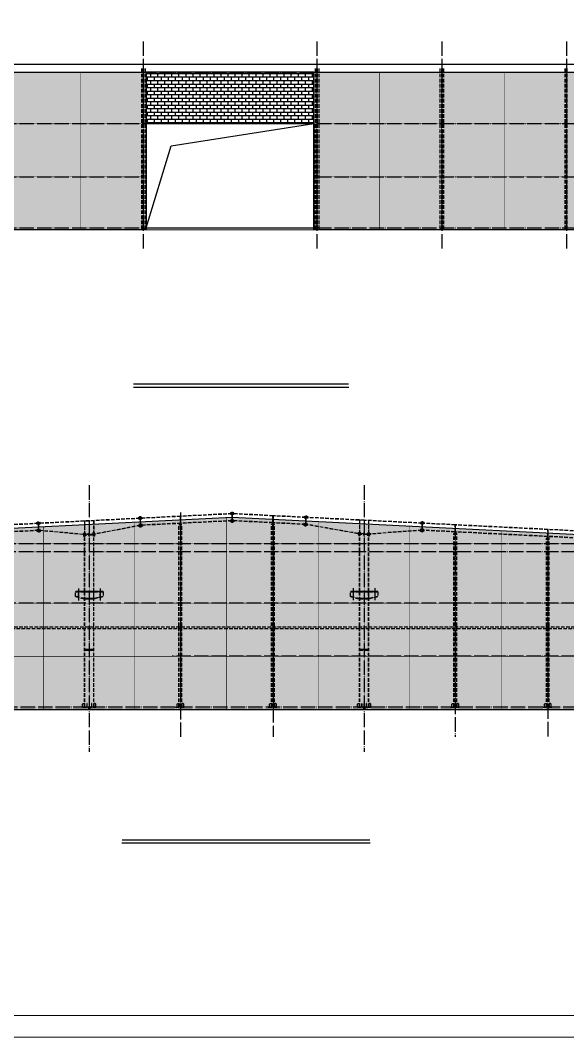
# Model space of a CAD drawing. Extents: x 447413 to 2975780, y -1432727 to 1301644.
# Drawn here: x 2681156 to 2718987, y -835904 to -765574 of the extents above; entities that cross this region are included whole.
import ezdxf

# ---------------------------------------------------------------- set-up
doc = ezdxf.new("R2010")
doc.units = 0
doc.header["$LTSCALE"] = 1000
doc.header["$MEASUREMENT"] = 0
doc.linetypes.add('DASH', pattern=[0.35, 0.25, -0.1])
doc.linetypes.add('DOTE', pattern=[2.42, 2, -0.2, 0.02, -0.2])
for name, color, linetype in [('114', 2, 'Continuous'), ('116', 1, 'Continuous'), ('DIM_SYMB', 3, 'Continuous'), ('DOTE', 1, 'Continuous'), ('图框', 253, 'Continuous'), ('墙梁', 2, 'Continuous'), ('柱子', 3, 'Continuous'), ('钢板标注', 253, 'Continuous')]:
    doc.layers.add(name, color=color, linetype=linetype)
pattern_1 = [(0, (1458880.66, -1290326.2), (0, 242.6208), []), (90, (1458880.66, -1290326.2), (-242.6208, 242.6208), [242.6208, -242.6208])]

# ---------------------------------------------------------------- blocks, each defined once
blk = doc.blocks.new('A$C6B0021A6')
at = {"layer": '图框', "color": 2, "const_width": 40, "elevation": -84000}
blk.add_lwpolyline([(20, 84120), (118920, 84120), (118920, 20), (20, 20)], close=True, dxfattribs=at)
at = {"layer": '图框', "color": 153, "const_width": 58, "elevation": -84000}
blk.add_lwpolyline([(111420, 1020), (2520, 1020), (2520, 83120), (111420, 83120)], close=True, dxfattribs=at)

msp = doc.modelspace()

# ---------------------------------------------------------------- hatches: boundary and pattern name
h = msp.add_hatch()
h.set_pattern_fill('AR-B816', color=8, scale=200)
h.set_pattern_definition(pattern_1)
h.paths.add_polyline_path([(2637752.7, -769160.9), (2689852.3, -769160.9), (2689852.3, -780060.9), (2637752.7, -780060.9)])
h = msp.add_hatch()
h.set_pattern_fill('AR-B816', color=8, scale=200)
h.set_pattern_definition([(0, (1458880.66, -1267590.2), (0, 242.6208), []), (90, (1458880.66, -1267590.2), (-242.6208, 242.6208), [242.6208, -242.6208])])
h.paths.add_polyline_path([(2689852.3, -772710.9), (2701452.3, -772710.9), (2701452.3, -769160.9), (2689852.3, -769160.9)])
h = msp.add_hatch()
h.set_pattern_fill('AR-B816', color=8, scale=200)
h.set_pattern_definition(pattern_1)
h.paths.add_polyline_path([(2701452.3, -769160.9), (2753551.9, -769160.9), (2753551.9, -780060.9), (2701452.3, -780060.9)])
h = msp.add_hatch()
h.set_pattern_fill('AR-B816', color=8, scale=200)
h.set_pattern_definition([(0, (1243010.5, -1182983.88), (0, 242.6208), []), (90, (1243010.5, -1182983.88), (-242.6208, 242.6208), [242.6208, -242.6208])])
h.paths.add_polyline_path([(2695800.4, -799926.6), (2743820.3, -802328.6), (2743820.3, -813242.8), (2647800.3, -813242.8), (2647800.3, -802327.6)])

# ---------------------------------------------------------------- linework, layer by layer
for p, q in [((2637752.7, -768610.9, 126000), (2689852.3, -768610.9, 126000)), ((2637752.7, -768610.9, 126000), (2753551.9, -768610.9, 126000)), ((2637752.7, -768610.9, 126000), (2689852.3, -768610.9, 126000)), ((2701452.3, -768610.9, 126000), (2753551.9, -768610.9, 126000)), ((2701452.3, -768610.9, 126000), (2753551.9, -768610.9, 126000)), ((2689852.3, -772710.9, 126000), (2689852.3, -780060.9, 126000)), ((2701452.3, -772710.9, 126000), (2689852.3, -772710.9, 126000)), ((2701452.3, -772710.9, 126000), (2701452.3, -780060.9, 126000)), ((2701452.3, -772710.9, 126000), (2701452.3, -780060.9, 126000)), ((2701452.3, -772710.9, 126000), (2701452.3, -780060.9, 126000)), ((2689852.3, -779910.9, 126000), (2701452.3, -779910.9, 126000)), ((2689852.3, -779910.9, 126000), (2701452.3, -779910.9, 126000))]:
    msp.add_line(p, q)
at = {"color": 8}
for p, q in [((2691571.3, -774241.9, 126000), (2701452.3, -772710.9, 126000)), ((2689852.3, -779910.9, 126000), (2691571.3, -774241.9, 126000))]:
    msp.add_line(p, q, dxfattribs=at)
at = {"elevation": 126000}
for points in [[(2637752.7, -769160.9), (2689852.3, -769160.9), (2689852.3, -780060.9), (2637752.7, -780060.9)], [(2689852.3, -772710.9), (2701452.3, -772710.9), (2701452.3, -769160.9), (2689852.3, -769160.9)], [(2701452.3, -769160.9), (2753551.9, -769160.9), (2753551.9, -780060.9), (2701452.3, -780060.9)], [(2695800.4, -799926.6), (2743820.3, -802328.6), (2743820.3, -813242.8), (2647800.3, -813242.8), (2647800.3, -802327.6)]]:
    msp.add_lwpolyline(points, close=True, dxfattribs=at)
at = {"const_width": 80, "elevation": 126000}
for points in [[(2634555.4, -780060.9), (2756534.4, -780060.9)], [(2745176.5, -813216.3), (2646891.6, -813216.3)]]:
    msp.add_lwpolyline(points, dxfattribs=at)
at = {"layer": '114', "ltscale": 0.1}
for p, q in [((2695920.4, -799632.3, 126000), (2695680.4, -799632.3, 126000)), ((2682517.9, -800296.6, 126000), (2682278.2, -800308.6, 126000)), ((2689557.8, -799944, 126000), (2689318.1, -799956, 126000)), ((2689563.2, -800049.9, 126000), (2689323.5, -800061.9, 126000)), ((2695920.4, -799738.4, 126000), (2695680.4, -799738.4, 126000)), ((2695920.4, -800116.9, 126000), (2695680.4, -800116.9, 126000)), ((2695920.4, -800223, 126000), (2695680.4, -800223, 126000)), ((2700998.2, -800375.7, 126000), (2700758.5, -800363.7, 126000)), ((2701017.1, -799998.2, 126000), (2700777.4, -799986.3, 126000)), ((2701022.4, -799892.4, 126000), (2700782.7, -799880.4, 126000)), ((2709062.4, -800294.4, 126000), (2708822.6, -800282.4, 126000)), ((2682523.2, -800402.4, 126000), (2682283.5, -800414.4, 126000)), ((2682542.1, -800779.8, 126000), (2682302.4, -800791.8, 126000)), ((2682547.4, -800885.8, 126000), (2682307.7, -800897.8, 126000)), ((2685553.7, -801249.6, 126000), (2685545.6, -801009.7, 126000)), ((2685659.6, -801246, 126000), (2685651.5, -801006.1, 126000)), ((2685923.8, -801237.1, 126000), (2685915.7, -800997.2, 126000)), ((2686187.7, -801228.2, 126000), (2686179.6, -800988.3, 126000)), ((2686293.6, -801224.6, 126000), (2686285.5, -800984.7, 126000)), ((2689582.1, -800427.4, 126000), (2689342.4, -800439.4, 126000)), ((2689587.4, -800533.3, 126000), (2689347.7, -800545.3, 126000)), ((2700992.9, -800481.6, 126000), (2700753.2, -800469.7, 126000)), ((2704546.7, -801192.4, 126000), (2704555.3, -800952.5, 126000)), ((2704652.7, -801196.1, 126000), (2704661.2, -800956.3, 126000)), ((2704916.9, -801205.5, 126000), (2704925.5, -800965.7, 126000)), ((2705180.8, -801214.9, 126000), (2705189.3, -800975.1, 126000)), ((2705286.7, -801218.7, 126000), (2705295.2, -800978.8, 126000)), ((2709032.9, -800883.6, 126000), (2708793.2, -800871.7, 126000)), ((2709038.2, -800777.8, 126000), (2708798.5, -800765.8, 126000)), ((2709057.1, -800400.2, 126000), (2708817.4, -800388.3, 126000))]:
    msp.add_line(p, q, dxfattribs=at)
at = {"layer": '114', "color": 1, "lineweight": 18, "ltscale": 0.1}
for p, q in [((2695820.4, -799632.3, 126000), (2695780.4, -799632.3, 126000)), ((2682418, -800301.6, 126000), (2682378.1, -800303.6, 126000)), ((2689458, -799949, 126000), (2689418, -799951, 126000)), ((2689463.3, -800054.9, 126000), (2689423.3, -800056.9, 126000)), ((2695820.4, -799738.4, 126000), (2695780.4, -799738.4, 126000)), ((2695820.4, -800116.9, 126000), (2695780.4, -800116.9, 126000)), ((2695820.4, -800223, 126000), (2695780.4, -800223, 126000)), ((2700917.2, -799993.3, 126000), (2700877.3, -799991.3, 126000)), ((2700922.5, -799887.4, 126000), (2700882.6, -799885.4, 126000)), ((2708962.5, -800289.4, 126000), (2708922.5, -800287.4, 126000)), ((2682423.3, -800407.4, 126000), (2682383.4, -800409.4, 126000)), ((2682442.2, -800784.8, 126000), (2682402.3, -800786.8, 126000)), ((2682447.5, -800890.8, 126000), (2682407.6, -800892.8, 126000)), ((2689482.2, -800432.4, 126000), (2689442.2, -800434.4, 126000)), ((2689487.5, -800538.3, 126000), (2689447.5, -800540.3, 126000)), ((2700893.1, -800476.6, 126000), (2700853.1, -800474.6, 126000)), ((2700898.4, -800370.7, 126000), (2700858.4, -800368.7, 126000)), ((2704550.3, -801092.4, 126000), (2704551.7, -801052.4, 126000)), ((2704656.2, -801096.2, 126000), (2704657.7, -801056.2, 126000)), ((2704920.5, -801105.6, 126000), (2704921.9, -801065.6, 126000)), ((2708933, -800878.7, 126000), (2708893.1, -800876.7, 126000)), ((2708938.3, -800772.8, 126000), (2708898.4, -800770.8, 126000)), ((2708957.2, -800395.2, 126000), (2708917.2, -800393.2, 126000)), ((2685550.3, -801149.6, 126000), (2685549, -801109.6, 126000)), ((2685656.3, -801146, 126000), (2685654.9, -801106.1, 126000)), ((2685920.5, -801137.1, 126000), (2685919.1, -801097.1, 126000)), ((2686184.3, -801128.2, 126000), (2686183, -801088.2, 126000)), ((2686290.3, -801124.6, 126000), (2686288.9, -801084.7, 126000)), ((2705184.3, -801115, 126000), (2705185.7, -801075, 126000)), ((2705290.3, -801118.7, 126000), (2705291.7, -801078.8, 126000))]:
    msp.add_line(p, q, dxfattribs=at)
at = {"layer": '116', "ltscale": 0.1}
for p, q in [((2685870.3, -813066.3, 126000), (2685870.3, -813216.3, 126000)), ((2685970.3, -813216.3, 126000), (2685870.3, -813216.3, 126000)), ((2685878.8, -813066.3, 126000), (2685878.8, -813216.3, 126000)), ((2685961.8, -813066.3, 126000), (2685961.8, -813216.3, 126000)), ((2685970.3, -813066.3, 126000), (2685970.3, -813216.3, 126000)), ((2704870.3, -813066.3, 126000), (2704870.3, -813216.3, 126000)), ((2704970.3, -813216.3, 126000), (2704870.3, -813216.3, 126000)), ((2704878.8, -813066.3, 126000), (2704878.8, -813216.3, 126000)), ((2704961.8, -813066.3, 126000), (2704961.8, -813216.3, 126000)), ((2704970.3, -813066.3, 126000), (2704970.3, -813216.3, 126000))]:
    msp.add_line(p, q, dxfattribs=at)
at = {"layer": 'DIM_SYMB', "const_width": 105}
for points in [[(2688967.4, -790714.3), (2703850.7, -790714.3)], [(2688173.5, -822235.7), (2705325.1, -822235.7)]]:
    msp.add_lwpolyline(points, dxfattribs=at)
at = {"layer": 'DIM_SYMB'}
for points in [[(2688967.4, -790924.3), (2703850.7, -790924.3)], [(2688173.5, -822445.7), (2705325.1, -822445.7)]]:
    msp.add_lwpolyline(points, dxfattribs=at)
at = {"layer": 'DOTE', "color": 8, "linetype": 'DOTE', "ltscale": 0.5}
for p, q in [((2689652.3, -767035.7, 126000), (2689652.3, -781340.6, 126000)), ((2701652.3, -767035.7, 126000), (2701652.3, -781340.6, 126000)), ((2710281.9, -767035.7, 126000), (2710281.9, -781340.6, 126000)), ((2718911.9, -767035.7, 126000), (2718911.9, -781340.6, 126000)), ((2685920.3, -797720.1, 126000), (2685920.3, -816144.2, 126000)), ((2704920.3, -797720.1, 126000), (2704920.3, -816144.2, 126000)), ((2692220.3, -799605.4, 126000), (2692220.3, -815102.4, 126000)), ((2698620.3, -799817.3, 126000), (2698620.3, -815102.4, 126000)), ((2711220.3, -800447.3, 126000), (2711220.3, -815102.4, 126000)), ((2717620.3, -800767.3, 126000), (2717620.3, -815102.4, 126000)), ((2745094.1, -813066.3, 126000), (2643926.1, -813066.3, 126000)), ((2745094.1, -813216.3, 126000), (2643926.1, -813216.3, 126000))]:
    msp.add_line(p, q, dxfattribs=at)
at = {"layer": 'DOTE'}
for p, q in [((2685170.3, -804861.7, 126000), (2685170.3, -805673.1, 126000)), ((2686670.3, -804861.7, 126000), (2686670.3, -805673.1, 126000)), ((2704170.3, -804840.2, 126000), (2704170.3, -805651.6, 126000)), ((2705670.3, -804840.2, 126000), (2705670.3, -805651.6, 126000))]:
    msp.add_line(p, q, dxfattribs=at)
at = {"layer": 'DOTE', "color": 8, "linetype": 'DOTE', "ltscale": 0.5, "elevation": 126000}
for points in [[(2635118.6, -768610.9), (2756104.5, -768610.9)], [(2635118.6, -769160.9), (2756104.5, -769160.9)], [(2635118.6, -772710.9), (2756104.5, -772710.9)], [(2635118.6, -776385.9), (2689652.3, -776385.9)], [(2701652.3, -776385.9), (2756104.5, -776385.9)], [(2635118.6, -779910.9), (2756104.5, -779910.9)], [(2746191.4, -801766.3), (2643970, -801766.3)], [(2746191.4, -802316.3), (2643970, -802316.3)], [(2746191.4, -805866.3), (2643970, -805866.3)], [(2746191.4, -809541.3), (2691657.8, -809541.3)]]:
    msp.add_lwpolyline(points, dxfattribs=at)
at = {"layer": '墙梁', "color": 2, "const_width": 30, "elevation": 126000}
for points in [[(2753551.9, -769160.9), (2637752.7, -769160.9)], [(2753551.9, -772710.9), (2637752.7, -772710.9)], [(2689652.3, -776385.9), (2637752.7, -776385.9)], [(2753551.9, -776385.9), (2701652.3, -776385.9)], [(2647780.5, -802328.6), (2695800.4, -799926.6)], [(2743820.3, -802328.6), (2695800.4, -799926.6)], [(2659021.2, -801766.3), (2732579.6, -801766.3)], [(2647800.3, -805866.3), (2743820.3, -805866.3)], [(2647800.3, -809541.3), (2743820.3, -809541.3)]]:
    msp.add_lwpolyline(points, dxfattribs=at)
at = {"layer": '墙梁', "color": 3, "const_width": 30, "elevation": 126000}
for points in [[(2685337.5, -780060.9), (2685337.5, -769160.9)], [(2689652.3, -780103.2), (2689652.3, -769203.2)], [(2701652.3, -780103.2), (2701652.3, -769203.2)], [(2705967.1, -780060.9), (2705967.1, -769160.9)], [(2710281.9, -780103.2), (2710281.9, -769203.2)], [(2714596.9, -780060.9), (2714596.9, -769160.9)], [(2718911.9, -780103.2), (2718911.9, -769203.2)], [(2689070.3, -813216.3), (2689070.3, -800263.2)], [(2692220.3, -813216.3), (2692220.3, -800105.7)], [(2695420.3, -813216.3), (2695420.3, -799945.6)], [(2698620.3, -813216.3), (2698620.3, -800067.7)], [(2701770.3, -813216.3), (2701770.3, -800225.2)], [(2682770.3, -813216.3), (2682770.3, -800578.4)], [(2685920.3, -813216.3), (2685920.3, -800420.8)], [(2704920.3, -813216.3), (2704920.3, -800382.8)], [(2708070.3, -813216.3), (2708070.3, -800540.4)], [(2711220.3, -813216.3), (2711220.3, -800697.9)], [(2714420.3, -813216.3), (2714420.3, -800858)], [(2717620.3, -813266.6), (2717620.3, -801018.1)]]:
    msp.add_lwpolyline(points, dxfattribs=at)
at = {"layer": '柱子', "color": 254, "linetype": 'DASH'}
for p, q in [((2689527.3, -768910.9, 126000), (2689527.3, -780060.9, 126000)), ((2689627.3, -768910.9, 126000), (2689627.3, -780060.9, 126000)), ((2689677.3, -768910.9, 126000), (2689677.3, -780060.9, 126000)), ((2689777.3, -768910.9, 126000), (2689777.3, -780060.9, 126000)), ((2701527.3, -768910.9, 126000), (2701527.3, -780060.9, 126000)), ((2701627.3, -768910.9, 126000), (2701627.3, -780060.9, 126000)), ((2701677.3, -768910.9, 126000), (2701677.3, -780060.9, 126000)), ((2701777.3, -768910.9, 126000), (2701777.3, -780060.9, 126000)), ((2710156.9, -768910.9, 126000), (2710156.9, -780060.9, 126000)), ((2710256.9, -768910.9, 126000), (2710256.9, -780060.9, 126000)), ((2710306.9, -768910.9, 126000), (2710306.9, -780060.9, 126000)), ((2710406.9, -768910.9, 126000), (2710406.9, -780060.9, 126000)), ((2718786.9, -768910.9, 126000), (2718786.9, -780060.9, 126000)), ((2718886.9, -768910.9, 126000), (2718886.9, -780060.9, 126000)), ((2718936.9, -768910.9, 126000), (2718936.9, -780060.9, 126000)), ((2695780.4, -799587.3, 126000), (2695645.6, -799684.1, 126000)), ((2695760.4, -799678.3, 126000), (2695780.4, -799657.3, 126000)), ((2695800.4, -799587.3, 126000), (2695780.4, -799587.3, 126000)), ((2695780.4, -799587.3, 126000), (2695780.4, -800272.3, 126000)), ((2695780.4, -799657.3, 126000), (2695780.4, -799587.3, 126000)), ((2695800.4, -800272.3, 126000), (2695800.4, -799587.3, 126000)), ((2695820.4, -799587.3, 126000), (2695800.4, -799587.3, 126000)), ((2695800.4, -799587.3, 126000), (2695800.4, -800272.3, 126000)), ((2695820.4, -800272.3, 126000), (2695820.4, -799587.3, 126000)), ((2695955.2, -799684.1, 126000), (2695820.4, -799587.3, 126000)), ((2695820.4, -799587.3, 126000), (2695820.4, -799657.3, 126000)), ((2695820.4, -799657.3, 126000), (2695840.4, -799678.3, 126000)), ((2682380.3, -800348.5, 126000), (2679620.3, -800486.7, 126000)), ((2682381.1, -800364.5, 126000), (2679621.1, -800502.6, 126000)), ((2682375.8, -800258.6, 126000), (2682245.5, -800355.3, 126000)), ((2682245.5, -800355.3, 126000), (2682360.4, -800349.5, 126000)), ((2682360.4, -800349.5, 126000), (2682379.3, -800328.6, 126000)), ((2682395.8, -800257.6, 126000), (2682375.8, -800258.6, 126000)), ((2682375.8, -800258.6, 126000), (2682409.9, -800938.8, 126000)), ((2682379.3, -800328.6, 126000), (2682375.8, -800258.6, 126000)), ((2682415.8, -800256.6, 126000), (2682395.8, -800257.6, 126000)), ((2682395.8, -800257.6, 126000), (2682429.8, -800937.8, 126000)), ((2682429.8, -800937.8, 126000), (2682395.8, -800257.6, 126000)), ((2682449.8, -800936.8, 126000), (2682415.8, -800256.6, 126000)), ((2682555.1, -800339.8, 126000), (2682415.8, -800256.6, 126000)), ((2682415.8, -800256.6, 126000), (2682419.3, -800326.5, 126000)), ((2682419.3, -800326.5, 126000), (2682440.3, -800345.5, 126000)), ((2685920.3, -800171.3, 126000), (2682420.3, -800346.5, 126000)), ((2685921.1, -800187.3, 126000), (2682421.1, -800362.5, 126000)), ((2682440.3, -800345.5, 126000), (2682555.1, -800339.8, 126000)), ((2685611.3, -800202.8, 126000), (2685595.3, -800203.6, 126000)), ((2685595.3, -800203.6, 126000), (2685595.3, -801108.1, 126000)), ((2685611.3, -801107.5, 126000), (2685611.3, -800202.8, 126000)), ((2689420.3, -799996, 126000), (2685920.3, -800171.3, 126000)), ((2689421.1, -800012, 126000), (2685921.1, -800187.3, 126000)), ((2686245.3, -800171.1, 126000), (2686229.3, -800171.9, 126000)), ((2686229.3, -800171.9, 126000), (2686229.3, -801086.7, 126000)), ((2686245.3, -801086.1, 126000), (2686245.3, -800171.1, 126000)), ((2689415.8, -799906.1, 126000), (2689285.4, -800002.7, 126000)), ((2689285.4, -800002.7, 126000), (2689400.3, -799997, 126000)), ((2689400.3, -799997, 126000), (2689419.3, -799976, 126000)), ((2689435.7, -799905.1, 126000), (2689415.8, -799906.1, 126000)), ((2689415.8, -799906.1, 126000), (2689449.8, -800585.2, 126000)), ((2689419.3, -799976, 126000), (2689415.8, -799906.1, 126000)), ((2689455.7, -799904.1, 126000), (2689435.7, -799905.1, 126000)), ((2689435.7, -799905.1, 126000), (2689469.8, -800584.2, 126000)), ((2689469.8, -800584.2, 126000), (2689435.7, -799905.1, 126000)), ((2689489.8, -800583.2, 126000), (2689455.7, -799904.1, 126000)), ((2689595.1, -799987.2, 126000), (2689455.7, -799904.1, 126000)), ((2689455.7, -799904.1, 126000), (2689459.2, -799974, 126000)), ((2689459.2, -799974, 126000), (2689480.2, -799993, 126000)), ((2692220.3, -799855.7, 126000), (2689460.2, -799994, 126000)), ((2692221.1, -799871.7, 126000), (2689461, -800010, 126000)), ((2689480.2, -799993, 126000), (2689595.1, -799987.2, 126000)), ((2692244.5, -800339.1, 126000), (2689484.4, -800477.4, 126000)), ((2692245.3, -800355.1, 126000), (2689485.2, -800493.3, 126000)), ((2692216.3, -799871.9, 126000), (2692206.3, -799872.4, 126000)), ((2692206.3, -799872.4, 126000), (2692206.3, -800341, 126000)), ((2692206.3, -800341, 126000), (2692216.3, -800340.5, 126000)), ((2692216.3, -800356.5, 126000), (2692206.3, -800357, 126000)), ((2692206.3, -800357, 126000), (2692206.3, -800566.3, 126000)), ((2692216.3, -800340.5, 126000), (2692216.3, -799871.9, 126000)), ((2692216.3, -800566.3, 126000), (2692216.3, -800356.5, 126000)), ((2695780.4, -799677.3, 126000), (2692220.3, -799855.7, 126000)), ((2695780.4, -799693.3, 126000), (2692221.1, -799871.7, 126000)), ((2695780.4, -800161.9, 126000), (2692244.5, -800339.1, 126000)), ((2695780.4, -800178, 126000), (2692245.3, -800355.1, 126000)), ((2695645.6, -799684.1, 126000), (2695760.4, -799678.3, 126000)), ((2695760.4, -800179, 126000), (2695645.6, -800184.7, 126000)), ((2695645.6, -800184.7, 126000), (2695780.4, -800268, 126000)), ((2695780.4, -800198, 126000), (2695760.4, -800179, 126000)), ((2695780.4, -800268, 126000), (2695780.4, -800198, 126000)), ((2695780.4, -800272.3, 126000), (2695800.4, -800272.3, 126000)), ((2695800.4, -800272.3, 126000), (2695820.4, -800272.3, 126000)), ((2698620.3, -799817.3, 126000), (2695820.4, -799677.3, 126000)), ((2698619.5, -799833.3, 126000), (2695820.4, -799693.4, 126000)), ((2698596.1, -800300.7, 126000), (2695820.4, -800161.9, 126000)), ((2698595.3, -800316.7, 126000), (2695820.4, -800178, 126000)), ((2695840.4, -800179, 126000), (2695820.4, -800198, 126000)), ((2695820.4, -800268, 126000), (2695955.2, -800184.7, 126000)), ((2695820.4, -800198, 126000), (2695820.4, -800268, 126000)), ((2695840.4, -799678.3, 126000), (2695955.2, -799684.1, 126000)), ((2695955.2, -800184.7, 126000), (2695840.4, -800179, 126000)), ((2700855.4, -800429.7, 126000), (2698595.3, -800316.7, 126000)), ((2700856.2, -800413.7, 126000), (2698596.1, -800300.7, 126000)), ((2698616.3, -799833.2, 126000), (2698606.3, -799832.7, 126000)), ((2698606.3, -799832.7, 126000), (2698606.3, -800301.2, 126000)), ((2698606.3, -800301.2, 126000), (2698616.3, -800301.7, 126000)), ((2698616.3, -800317.7, 126000), (2698606.3, -800317.2, 126000)), ((2698606.3, -800317.2, 126000), (2698606.3, -800528, 126000)), ((2698616.3, -800301.7, 126000), (2698616.3, -799833.2, 126000)), ((2698616.3, -800528, 126000), (2698616.3, -800317.7, 126000)), ((2700879.5, -799946.3, 126000), (2698619.5, -799833.3, 126000)), ((2700880.3, -799930.3, 126000), (2698620.3, -799817.3, 126000)), ((2700884.8, -799840.4, 126000), (2700745.5, -799923.6, 126000)), ((2700745.5, -799923.6, 126000), (2700860.3, -799929.3, 126000)), ((2700884.8, -799840.4, 126000), (2700850.8, -800520.6, 126000)), ((2700860.3, -799929.3, 126000), (2700881.3, -799910.4, 126000)), ((2700904.8, -799841.4, 126000), (2700870.8, -800521.6, 126000)), ((2700870.8, -800521.6, 126000), (2700904.8, -799841.4, 126000)), ((2700881.3, -799910.4, 126000), (2700884.8, -799840.4, 126000)), ((2700904.8, -799841.4, 126000), (2700884.8, -799840.4, 126000)), ((2700890.8, -800522.6, 126000), (2700924.8, -799842.4, 126000)), ((2700924.8, -799842.4, 126000), (2700904.8, -799841.4, 126000)), ((2704919.5, -800148.3, 126000), (2700919.5, -799948.3, 126000)), ((2704920.3, -800132.3, 126000), (2700920.3, -799932.3, 126000)), ((2700924.8, -799842.4, 126000), (2700921.3, -799912.4, 126000)), ((2700921.3, -799912.4, 126000), (2700940.3, -799933.3, 126000)), ((2701055.1, -799939.1, 126000), (2700924.8, -799842.4, 126000)), ((2700940.3, -799933.3, 126000), (2701055.1, -799939.1, 126000)), ((2704611.3, -800132.9, 126000), (2704595.3, -800132.1, 126000)), ((2704595.3, -800132.1, 126000), (2704595.3, -801054, 126000)), ((2704611.3, -801054.6, 126000), (2704611.3, -800132.9, 126000)), ((2708919.5, -800348.3, 126000), (2704919.5, -800148.3, 126000)), ((2708920.3, -800332.3, 126000), (2704920.3, -800132.3, 126000)), ((2705245.3, -800164.6, 126000), (2705229.3, -800163.8, 126000)), ((2705229.3, -800163.8, 126000), (2705229.3, -801076.5, 126000)), ((2705245.3, -801077.1, 126000), (2705245.3, -800164.6, 126000)), ((2708924.8, -800242.5, 126000), (2708785.4, -800325.6, 126000)), ((2708785.4, -800325.6, 126000), (2708900.3, -800331.3, 126000)), ((2708924.8, -800242.4, 126000), (2708890.8, -800921.6, 126000)), ((2708900.3, -800331.3, 126000), (2708921.3, -800312.4, 126000)), ((2708944.8, -800243.4, 126000), (2708910.8, -800922.6, 126000)), ((2708910.8, -800922.6, 126000), (2708944.8, -800243.4, 126000)), ((2708921.3, -800312.4, 126000), (2708924.8, -800242.5, 126000)), ((2708944.8, -800243.4, 126000), (2708924.8, -800242.4, 126000)), ((2708930.8, -800923.6, 126000), (2708964.7, -800244.4, 126000)), ((2708964.7, -800244.4, 126000), (2708944.8, -800243.4, 126000)), ((2711219.5, -800463.3, 126000), (2708959.4, -800350.3, 126000)), ((2711220.3, -800447.3, 126000), (2708960.2, -800334.3, 126000)), ((2708964.7, -800244.4, 126000), (2708961.2, -800314.3, 126000)), ((2708961.2, -800314.3, 126000), (2708980.2, -800335.3, 126000)), ((2709095.1, -800341.1, 126000), (2708964.7, -800244.4, 126000)), ((2708980.2, -800335.3, 126000), (2709095.1, -800341.1, 126000)), ((2682404.5, -800831.9, 126000), (2679644.5, -800970, 126000)), ((2682405.3, -800847.9, 126000), (2679645.3, -800986.1, 126000)), ((2682385.3, -800848.9, 126000), (2682270.5, -800854.7, 126000)), ((2682270.5, -800854.7, 126000), (2682409.8, -800937.8, 126000)), ((2682406.3, -800867.9, 126000), (2682385.3, -800848.9, 126000)), ((2682409.8, -800937.8, 126000), (2682406.3, -800867.9, 126000)), ((2682409.9, -800938.8, 126000), (2682429.8, -800937.8, 126000)), ((2682429.8, -800937.8, 126000), (2682449.8, -800936.8, 126000)), ((2685504.1, -801111.1, 126000), (2682444.5, -800829.8, 126000)), ((2685504.7, -801127.3, 126000), (2682445.3, -800845.9, 126000)), ((2682465.2, -800847.7, 126000), (2682446.3, -800865.9, 126000)), ((2682446.3, -800865.9, 126000), (2682449.8, -800935.8, 126000)), ((2682449.8, -800935.8, 126000), (2682579.7, -800858.2, 126000)), ((2682579.7, -800858.2, 126000), (2682465.2, -800847.7, 126000)), ((2689444.5, -800479.2, 126000), (2686334.1, -801083.1, 126000)), ((2689445.3, -800495.4, 126000), (2686334.6, -801099.3, 126000)), ((2689425.7, -800499.2, 126000), (2689312.8, -800521.1, 126000)), ((2689312.8, -800521.1, 126000), (2689449.8, -800585.2, 126000)), ((2689446.3, -800515.3, 126000), (2689425.7, -800499.2, 126000)), ((2689449.8, -800585.2, 126000), (2689446.3, -800515.3, 126000)), ((2689449.8, -800585.2, 126000), (2689469.8, -800584.2, 126000)), ((2689469.8, -800584.2, 126000), (2689489.8, -800583.2, 126000)), ((2689505.2, -800492.3, 126000), (2689486.2, -800513.3, 126000)), ((2689486.2, -800513.3, 126000), (2689489.8, -800583.2, 126000)), ((2689489.8, -800583.2, 126000), (2689620.1, -800486.6, 126000)), ((2689620.1, -800486.6, 126000), (2689505.2, -800492.3, 126000)), ((2692120.3, -813046.3, 126000), (2692120.3, -800456.3, 126000)), ((2692219.8, -800456.3, 126000), (2692120.3, -800456.3, 126000)), ((2692320.3, -800456.3, 126000), (2692120.3, -800456.3, 126000)), ((2692206.3, -800566.3, 126000), (2692216.3, -800566.3, 126000)), ((2692219.8, -813046.3, 126000), (2692219.8, -800456.3, 126000)), ((2692220.8, -813046.3, 126000), (2692220.8, -800456.3, 126000)), ((2692320.3, -800456.3, 126000), (2692220.8, -800456.3, 126000)), ((2692320.3, -813046.3, 126000), (2692320.3, -800456.3, 126000)), ((2698520.3, -813046.3, 126000), (2698520.3, -800418, 126000)), ((2698619.8, -800418, 126000), (2698520.3, -800418, 126000)), ((2698720.3, -800418, 126000), (2698520.3, -800418, 126000)), ((2698606.3, -800528, 126000), (2698616.3, -800528, 126000)), ((2698619.8, -813046.3, 126000), (2698619.8, -800418, 126000)), ((2698620.8, -813046.3, 126000), (2698620.8, -800418, 126000)), ((2698720.3, -800418, 126000), (2698620.8, -800418, 126000)), ((2698720.3, -813046.3, 126000), (2698720.3, -800418, 126000)), ((2700720.5, -800423, 126000), (2700850.9, -800519.6, 126000)), ((2700835.4, -800428.7, 126000), (2700720.5, -800423, 126000)), ((2700854.4, -800449.7, 126000), (2700835.4, -800428.7, 126000)), ((2700850.8, -800520.6, 126000), (2700870.8, -800521.6, 126000)), ((2700850.9, -800519.6, 126000), (2700854.4, -800449.7, 126000)), ((2700870.8, -800521.6, 126000), (2700890.8, -800522.6, 126000)), ((2700894.3, -800451.7, 126000), (2700890.8, -800521.6, 126000)), ((2700890.8, -800521.6, 126000), (2701028.3, -800455.1, 126000)), ((2700915, -800435.2, 126000), (2700894.3, -800451.7, 126000)), ((2704506, -801067, 126000), (2700895.3, -800431.7, 126000)), ((2704506.6, -801050.8, 126000), (2700896.1, -800415.6, 126000)), ((2701028.3, -800455.1, 126000), (2700915, -800435.2, 126000)), ((2704506.6, -801050.8, 126000), (2704505.9, -801070.8, 126000)), ((2705336.5, -801080.4, 126000), (2704506.6, -801050.8, 126000)), ((2704595.3, -801054, 126000), (2704611.3, -801054.6, 126000)), ((2708895.3, -800831.7, 126000), (2705335.9, -801096.5, 126000)), ((2708896.1, -800815.6, 126000), (2705336.5, -801080.4, 126000)), ((2708875.4, -800833.2, 126000), (2708760.7, -800841.7, 126000)), ((2708760.7, -800841.7, 126000), (2708890.8, -800921.6, 126000)), ((2708894.3, -800851.7, 126000), (2708875.4, -800833.2, 126000)), ((2708890.8, -800921.6, 126000), (2708894.3, -800851.7, 126000)), ((2708890.8, -800921.6, 126000), (2708910.8, -800922.6, 126000)), ((2708910.8, -800922.6, 126000), (2708930.8, -800923.6, 126000)), ((2708930.8, -800923.6, 126000), (2709070.1, -800840.4, 126000)), ((2708934.3, -800853.7, 126000), (2708930.8, -800923.6, 126000)), ((2708955.2, -800834.7, 126000), (2708934.3, -800853.7, 126000)), ((2711195.3, -800946.7, 126000), (2708935.3, -800833.7, 126000)), ((2711196.1, -800930.7, 126000), (2708936.1, -800817.7, 126000)), ((2709070.1, -800840.4, 126000), (2708955.2, -800834.7, 126000)), ((2711120.3, -813046.3, 126000), (2711120.3, -801048, 126000)), ((2711219.8, -801048, 126000), (2711120.3, -801048, 126000)), ((2711320.3, -801048, 126000), (2711120.3, -801048, 126000)), ((2717595.3, -801266.7, 126000), (2711195.3, -800946.7, 126000)), ((2717596.1, -801250.7, 126000), (2711196.1, -800930.7, 126000)), ((2711216.3, -800463.1, 126000), (2711206.3, -800462.6, 126000)), ((2711206.3, -800462.6, 126000), (2711206.3, -800931.2, 126000)), ((2711206.3, -800931.2, 126000), (2711216.3, -800931.7, 126000)), ((2711216.3, -800947.8, 126000), (2711206.3, -800947.3, 126000)), ((2711206.3, -800947.3, 126000), (2711206.3, -801158, 126000)), ((2711216.3, -800931.7, 126000), (2711216.3, -800463.1, 126000)), ((2711216.3, -801158, 126000), (2711216.3, -800947.8, 126000)), ((2717619.5, -800783.3, 126000), (2711219.5, -800463.3, 126000)), ((2711219.8, -813046.3, 126000), (2711219.8, -801048, 126000)), ((2717620.3, -800767.3, 126000), (2711220.3, -800447.3, 126000)), ((2711220.8, -813046.3, 126000), (2711220.8, -801048, 126000)), ((2711320.3, -801048, 126000), (2711220.8, -801048, 126000)), ((2711320.3, -813046.3, 126000), (2711320.3, -801048, 126000)), ((2717616.3, -800783.2, 126000), (2717606.3, -800782.7, 126000)), ((2717606.3, -800782.7, 126000), (2717606.3, -801251.2, 126000)), ((2717616.3, -801251.7, 126000), (2717616.3, -800783.2, 126000)), ((2719379.5, -800871.3, 126000), (2717619.5, -800783.3, 126000)), ((2719380.3, -800855.3, 126000), (2717620.3, -800767.3, 126000)), ((2686334.1, -801083.1, 126000), (2685504.1, -801111.1, 126000)), ((2685504.1, -801111.1, 126000), (2685504.8, -801131.1, 126000)), ((2685504.8, -801131.1, 126000), (2686334.7, -801103.1, 126000)), ((2686334.7, -801103.1, 126000), (2685504.8, -801131.1, 126000)), ((2685504.8, -801131.1, 126000), (2685505.5, -801151.1, 126000)), ((2685505.5, -801151.1, 126000), (2686335.4, -801123.1, 126000)), ((2685575.3, -801148.8, 126000), (2685510.3, -801151, 126000)), ((2685510.3, -801151, 126000), (2685595.3, -801278.1, 126000)), ((2685595.3, -801168.1, 126000), (2685575.3, -801148.8, 126000)), ((2685595.3, -801108.1, 126000), (2685611.3, -801107.5, 126000)), ((2685611.3, -801147.6, 126000), (2685595.3, -801148.1, 126000)), ((2685595.3, -805066.3, 126000), (2685595.3, -801148.1, 126000)), ((2685595.3, -801278.1, 126000), (2685595.3, -801168.1, 126000)), ((2685611.3, -805066.3, 126000), (2685611.3, -801147.6, 126000)), ((2686229.3, -801086.7, 126000), (2686245.3, -801086.1, 126000)), ((2686245.3, -801126.2, 126000), (2686229.3, -801126.7, 126000)), ((2686229.3, -805066.3, 126000), (2686229.3, -801126.7, 126000)), ((2686245.3, -801256.2, 126000), (2686330.2, -801123.3, 126000)), ((2686265.3, -801125.5, 126000), (2686245.3, -801146.2, 126000)), ((2686245.3, -805066.3, 126000), (2686245.3, -801126.2, 126000)), ((2686245.3, -801146.2, 126000), (2686245.3, -801256.2, 126000)), ((2686330.2, -801123.3, 126000), (2686265.3, -801125.5, 126000)), ((2686334.7, -801103.1, 126000), (2686334.1, -801083.1, 126000)), ((2686335.4, -801123.1, 126000), (2686334.7, -801103.1, 126000)), ((2704505.9, -801070.8, 126000), (2704505.2, -801090.8, 126000)), ((2704505.2, -801090.8, 126000), (2705335.1, -801120.3, 126000)), ((2704505.9, -801070.8, 126000), (2705335.8, -801100.3, 126000)), ((2705335.8, -801100.3, 126000), (2704505.9, -801070.8, 126000)), ((2704510.3, -801091, 126000), (2704595.3, -801224, 126000)), ((2704575.3, -801093.3, 126000), (2704510.3, -801091, 126000)), ((2704595.3, -801114, 126000), (2704575.3, -801093.3, 126000)), ((2704595.3, -805066.3, 126000), (2704595.3, -801094, 126000)), ((2704611.3, -801094.6, 126000), (2704595.3, -801094, 126000)), ((2704595.3, -801224, 126000), (2704595.3, -801114, 126000)), ((2704611.3, -805066.3, 126000), (2704611.3, -801094.6, 126000)), ((2705229.3, -801076.5, 126000), (2705245.3, -801077.1, 126000)), ((2705229.3, -805066.3, 126000), (2705229.3, -801116.6, 126000)), ((2705245.3, -801117.1, 126000), (2705229.3, -801116.6, 126000)), ((2705245.3, -805066.3, 126000), (2705245.3, -801117.1, 126000)), ((2705265.3, -801117.9, 126000), (2705245.3, -801137.1, 126000)), ((2705245.3, -801247.1, 126000), (2705330.2, -801120.2, 126000)), ((2705245.3, -801137.1, 126000), (2705245.3, -801247.1, 126000)), ((2705330.2, -801120.2, 126000), (2705265.3, -801117.9, 126000)), ((2705335.1, -801120.3, 126000), (2705335.8, -801100.3, 126000)), ((2705335.8, -801100.3, 126000), (2705336.5, -801080.4, 126000)), ((2711206.3, -801158, 126000), (2711216.3, -801158, 126000)), ((2717520.3, -813046.3, 126000), (2717520.3, -801368, 126000)), ((2717619.8, -801368, 126000), (2717520.3, -801368, 126000)), ((2717720.3, -801368, 126000), (2717520.3, -801368, 126000)), ((2719355.4, -801354.7, 126000), (2717595.3, -801266.7, 126000)), ((2719356.2, -801338.7, 126000), (2717596.1, -801250.7, 126000)), ((2717606.3, -801251.2, 126000), (2717616.3, -801251.7, 126000)), ((2717616.3, -801267.8, 126000), (2717606.3, -801267.3, 126000)), ((2717606.3, -801267.3, 126000), (2717606.3, -801478, 126000)), ((2717606.3, -801478, 126000), (2717616.3, -801478, 126000)), ((2717616.3, -801478, 126000), (2717616.3, -801267.8, 126000)), ((2717619.8, -813046.3, 126000), (2717619.8, -801368, 126000)), ((2717620.8, -813046.3, 126000), (2717620.8, -801368, 126000)), ((2717720.3, -801368, 126000), (2717620.8, -801368, 126000)), ((2717720.3, -813046.3, 126000), (2717720.3, -801368, 126000)), ((2685595.3, -805066.3, 126000), (2684970.3, -805066.3, 126000)), ((2684970.3, -805066.3, 126000), (2684970.3, -805082.3, 126000)), ((2684970.3, -805400.3, 126000), (2684970.3, -805082.3, 126000)), ((2684970.3, -805082.3, 126000), (2685595.3, -805082.3, 126000)), ((2684970.3, -805082.3, 126000), (2685595.3, -805082.3, 126000)), ((2685325.3, -805050.3, 126000), (2685015.3, -805050.3, 126000)), ((2685015.3, -805050.3, 126000), (2685015.3, -805066.3, 126000)), ((2685015.3, -805066.3, 126000), (2685325.3, -805066.3, 126000)), ((2685175.8, -805082.3, 126000), (2685164.8, -805082.3, 126000)), ((2685164.8, -805082.3, 126000), (2685164.8, -805447, 126000)), ((2685175.8, -805449.7, 126000), (2685175.8, -805082.3, 126000)), ((2685325.3, -805066.3, 126000), (2685325.3, -805050.3, 126000)), ((2685595.3, -813046.3, 126000), (2685595.3, -805066.3, 126000)), ((2685611.3, -805066.3, 126000), (2685595.3, -805066.3, 126000)), ((2685595.3, -805082.3, 126000), (2685595.3, -805066.3, 126000)), ((2685595.3, -805082.3, 126000), (2685595.3, -805550.3, 126000)), ((2685611.3, -813046.3, 126000), (2685611.3, -805066.3, 126000)), ((2686229.3, -805066.3, 126000), (2685611.3, -805066.3, 126000)), ((2686229.3, -805066.3, 126000), (2685611.3, -805066.3, 126000)), ((2685611.3, -805066.3, 126000), (2685611.3, -805077.3, 126000)), ((2685611.3, -805077.3, 126000), (2686229.3, -805077.3, 126000)), ((2686229.3, -813046.3, 126000), (2686229.3, -805066.3, 126000)), ((2686245.3, -805066.3, 126000), (2686229.3, -805066.3, 126000)), ((2686229.3, -805077.3, 126000), (2686229.3, -805066.3, 126000)), ((2686245.3, -813046.3, 126000), (2686245.3, -805066.3, 126000)), ((2686870.3, -805066.3, 126000), (2686245.3, -805066.3, 126000)), ((2686245.3, -805066.3, 126000), (2686245.3, -805082.3, 126000)), ((2686245.3, -805550.3, 126000), (2686245.3, -805082.3, 126000)), ((2686245.3, -805082.3, 126000), (2686870.3, -805082.3, 126000)), ((2686245.3, -805082.3, 126000), (2686870.3, -805082.3, 126000)), ((2686515.3, -805050.3, 126000), (2686825.3, -805050.3, 126000)), ((2686515.3, -805066.3, 126000), (2686515.3, -805050.3, 126000)), ((2686825.3, -805066.3, 126000), (2686515.3, -805066.3, 126000)), ((2686675.8, -805082.3, 126000), (2686664.8, -805082.3, 126000)), ((2686664.8, -805082.3, 126000), (2686664.8, -805449.7, 126000)), ((2686675.8, -805447, 126000), (2686675.8, -805082.3, 126000)), ((2686825.3, -805050.3, 126000), (2686825.3, -805066.3, 126000)), ((2686870.3, -805082.3, 126000), (2686870.3, -805066.3, 126000)), ((2686870.3, -805082.3, 126000), (2686870.3, -805400.3, 126000)), ((2704595.3, -805066.3, 126000), (2703970.3, -805066.3, 126000)), ((2703970.3, -805066.3, 126000), (2703970.3, -805082.3, 126000)), ((2703970.3, -805400.3, 126000), (2703970.3, -805082.3, 126000)), ((2703970.3, -805082.3, 126000), (2704595.3, -805082.3, 126000)), ((2703970.3, -805082.3, 126000), (2704595.3, -805082.3, 126000)), ((2704325.3, -805050.3, 126000), (2704015.3, -805050.3, 126000)), ((2704015.3, -805050.3, 126000), (2704015.3, -805066.3, 126000)), ((2704015.3, -805066.3, 126000), (2704325.3, -805066.3, 126000)), ((2704175.8, -805082.3, 126000), (2704164.8, -805082.3, 126000)), ((2704164.8, -805082.3, 126000), (2704164.8, -805447, 126000)), ((2704175.8, -805449.7, 126000), (2704175.8, -805082.3, 126000)), ((2704325.3, -805066.3, 126000), (2704325.3, -805050.3, 126000)), ((2704595.3, -813046.3, 126000), (2704595.3, -805066.3, 126000)), ((2704611.3, -805066.3, 126000), (2704595.3, -805066.3, 126000)), ((2704595.3, -805082.3, 126000), (2704595.3, -805066.3, 126000)), ((2704595.3, -805082.3, 126000), (2704595.3, -805550.3, 126000)), ((2704611.3, -813046.3, 126000), (2704611.3, -805066.3, 126000)), ((2705229.3, -805066.3, 126000), (2704611.3, -805066.3, 126000)), ((2705229.3, -805066.3, 126000), (2704611.3, -805066.3, 126000)), ((2704611.3, -805066.3, 126000), (2704611.3, -805077.3, 126000)), ((2704611.3, -805077.3, 126000), (2705229.3, -805077.3, 126000)), ((2705229.3, -813046.3, 126000), (2705229.3, -805066.3, 126000)), ((2705245.3, -805066.3, 126000), (2705229.3, -805066.3, 126000)), ((2705229.3, -805077.3, 126000), (2705229.3, -805066.3, 126000)), ((2705245.3, -813046.3, 126000), (2705245.3, -805066.3, 126000)), ((2705870.3, -805066.3, 126000), (2705245.3, -805066.3, 126000)), ((2705245.3, -805066.3, 126000), (2705245.3, -805082.3, 126000)), ((2705245.3, -805550.3, 126000), (2705245.3, -805082.3, 126000)), ((2705245.3, -805082.3, 126000), (2705870.3, -805082.3, 126000)), ((2705245.3, -805082.3, 126000), (2705870.3, -805082.3, 126000)), ((2705515.3, -805050.3, 126000), (2705825.3, -805050.3, 126000)), ((2705515.3, -805066.3, 126000), (2705515.3, -805050.3, 126000)), ((2705825.3, -805066.3, 126000), (2705515.3, -805066.3, 126000)), ((2705675.8, -805082.3, 126000), (2705664.8, -805082.3, 126000)), ((2705664.8, -805082.3, 126000), (2705664.8, -805449.7, 126000)), ((2705675.8, -805447, 126000), (2705675.8, -805082.3, 126000)), ((2705825.3, -805050.3, 126000), (2705825.3, -805066.3, 126000)), ((2705870.3, -805082.3, 126000), (2705870.3, -805066.3, 126000)), ((2705870.3, -805082.3, 126000), (2705870.3, -805400.3, 126000)), ((2685595.3, -805550.3, 126000), (2684970.3, -805400.3, 126000)), ((2685595.3, -805550.3, 126000), (2684970.3, -805400.3, 126000)), ((2684970.3, -805400.3, 126000), (2684970.3, -805416.3, 126000)), ((2684970.3, -805416.3, 126000), (2685595.3, -805566.3, 126000)), ((2685595.3, -805566.3, 126000), (2685595.3, -805550.3, 126000)), ((2686229.3, -805555.3, 126000), (2685611.3, -805555.3, 126000)), ((2685611.3, -805555.3, 126000), (2685611.3, -805566.3, 126000)), ((2685611.3, -805566.3, 126000), (2686229.3, -805566.3, 126000)), ((2686229.3, -805566.3, 126000), (2686229.3, -805555.3, 126000)), ((2686870.3, -805400.3, 126000), (2686245.3, -805550.3, 126000)), ((2686870.3, -805400.3, 126000), (2686245.3, -805550.3, 126000)), ((2686245.3, -805566.3, 126000), (2686870.3, -805416.3, 126000)), ((2686245.3, -805550.3, 126000), (2686245.3, -805566.3, 126000)), ((2686870.3, -805416.3, 126000), (2686870.3, -805400.3, 126000)), ((2704595.3, -805550.3, 126000), (2703970.3, -805400.3, 126000)), ((2704595.3, -805550.3, 126000), (2703970.3, -805400.3, 126000)), ((2703970.3, -805400.3, 126000), (2703970.3, -805416.3, 126000)), ((2703970.3, -805416.3, 126000), (2704595.3, -805566.3, 126000)), ((2704595.3, -805566.3, 126000), (2704595.3, -805550.3, 126000)), ((2705229.3, -805555.3, 126000), (2704611.3, -805555.3, 126000)), ((2704611.3, -805555.3, 126000), (2704611.3, -805566.3, 126000)), ((2704611.3, -805566.3, 126000), (2705229.3, -805566.3, 126000)), ((2705229.3, -805566.3, 126000), (2705229.3, -805555.3, 126000)), ((2705870.3, -805400.3, 126000), (2705245.3, -805550.3, 126000)), ((2705870.3, -805400.3, 126000), (2705245.3, -805550.3, 126000)), ((2705245.3, -805566.3, 126000), (2705870.3, -805416.3, 126000)), ((2705245.3, -805550.3, 126000), (2705245.3, -805566.3, 126000)), ((2705870.3, -805416.3, 126000), (2705870.3, -805400.3, 126000)), ((2686229.3, -809066.3, 126000), (2685611.3, -809066.3, 126000)), ((2685611.3, -809116.3, 126000), (2686229.3, -809116.3, 126000)), ((2705229.3, -809066.3, 126000), (2704611.3, -809066.3, 126000)), ((2704611.3, -809116.3, 126000), (2705229.3, -809116.3, 126000)), ((2685460.3, -812841.3, 126000), (2685505.3, -812796.3, 126000)), ((2685460.3, -813046.3, 126000), (2685460.3, -812841.3, 126000)), ((2685505.3, -812796.3, 126000), (2685595.3, -812796.3, 126000)), ((2685595.3, -812796.3, 126000), (2685595.3, -813026.3, 126000)), ((2685605.3, -812796.3, 126000), (2685595.3, -812796.3, 126000)), ((2685595.3, -812796.3, 126000), (2685595.3, -813046.3, 126000)), ((2685605.3, -813046.3, 126000), (2685605.3, -812796.3, 126000)), ((2685769.8, -812796.3, 126000), (2685753.8, -812796.3, 126000)), ((2685753.8, -812796.3, 126000), (2685753.8, -813046.3, 126000)), ((2685769.8, -813046.3, 126000), (2685769.8, -812796.3, 126000)), ((2685928.3, -812796.3, 126000), (2685912.3, -812796.3, 126000)), ((2685912.3, -812796.3, 126000), (2685912.3, -813046.3, 126000)), ((2685928.3, -813046.3, 126000), (2685928.3, -812796.3, 126000)), ((2686086.8, -812796.3, 126000), (2686070.8, -812796.3, 126000)), ((2686070.8, -812796.3, 126000), (2686070.8, -813046.3, 126000)), ((2686086.8, -813046.3, 126000), (2686086.8, -812796.3, 126000)), ((2686245.3, -812796.3, 126000), (2686235.3, -812796.3, 126000)), ((2686235.3, -812796.3, 126000), (2686235.3, -813046.3, 126000)), ((2686335.3, -812796.3, 126000), (2686245.3, -812796.3, 126000)), ((2686245.3, -812796.3, 126000), (2686245.3, -813026.3, 126000)), ((2686245.3, -813046.3, 126000), (2686245.3, -812796.3, 126000)), ((2686380.3, -812841.3, 126000), (2686335.3, -812796.3, 126000)), ((2686380.3, -813046.3, 126000), (2686380.3, -812841.3, 126000)), ((2691985.3, -812841.3, 126000), (2692030.3, -812796.3, 126000)), ((2691985.3, -813046.3, 126000), (2691985.3, -812841.3, 126000)), ((2692030.3, -812796.3, 126000), (2692120.3, -812796.3, 126000)), ((2692120.3, -812796.3, 126000), (2692120.3, -813026.3, 126000)), ((2692130.3, -812796.3, 126000), (2692120.3, -812796.3, 126000)), ((2692120.3, -812796.3, 126000), (2692120.3, -813046.3, 126000)), ((2692130.3, -813046.3, 126000), (2692130.3, -812796.3, 126000)), ((2692320.3, -812796.3, 126000), (2692310.3, -812796.3, 126000)), ((2692310.3, -812796.3, 126000), (2692310.3, -813046.3, 126000)), ((2692410.3, -812796.3, 126000), (2692320.3, -812796.3, 126000)), ((2692320.3, -812796.3, 126000), (2692320.3, -813026.3, 126000)), ((2692320.3, -813046.3, 126000), (2692320.3, -812796.3, 126000)), ((2692455.3, -812841.3, 126000), (2692410.3, -812796.3, 126000)), ((2692455.3, -813046.3, 126000), (2692455.3, -812841.3, 126000)), ((2698385.3, -812841.3, 126000), (2698430.3, -812796.3, 126000)), ((2698385.3, -813046.3, 126000), (2698385.3, -812841.3, 126000)), ((2698430.3, -812796.3, 126000), (2698520.3, -812796.3, 126000)), ((2698520.3, -812796.3, 126000), (2698520.3, -813026.3, 126000)), ((2698530.3, -812796.3, 126000), (2698520.3, -812796.3, 126000)), ((2698520.3, -812796.3, 126000), (2698520.3, -813046.3, 126000)), ((2698530.3, -813046.3, 126000), (2698530.3, -812796.3, 126000)), ((2698720.3, -812796.3, 126000), (2698710.3, -812796.3, 126000)), ((2698710.3, -812796.3, 126000), (2698710.3, -813046.3, 126000)), ((2698810.3, -812796.3, 126000), (2698720.3, -812796.3, 126000)), ((2698720.3, -812796.3, 126000), (2698720.3, -813026.3, 126000)), ((2698720.3, -813046.3, 126000), (2698720.3, -812796.3, 126000)), ((2698855.3, -812841.3, 126000), (2698810.3, -812796.3, 126000)), ((2698855.3, -813046.3, 126000), (2698855.3, -812841.3, 126000)), ((2704460.3, -812841.3, 126000), (2704505.3, -812796.3, 126000)), ((2704460.3, -813046.3, 126000), (2704460.3, -812841.3, 126000)), ((2704505.3, -812796.3, 126000), (2704595.3, -812796.3, 126000)), ((2704595.3, -812796.3, 126000), (2704595.3, -813026.3, 126000)), ((2704605.3, -812796.3, 126000), (2704595.3, -812796.3, 126000)), ((2704595.3, -812796.3, 126000), (2704595.3, -813046.3, 126000)), ((2704605.3, -813046.3, 126000), (2704605.3, -812796.3, 126000)), ((2704769.8, -812796.3, 126000), (2704753.8, -812796.3, 126000)), ((2704753.8, -812796.3, 126000), (2704753.8, -813046.3, 126000)), ((2704769.8, -813046.3, 126000), (2704769.8, -812796.3, 126000)), ((2704928.3, -812796.3, 126000), (2704912.3, -812796.3, 126000)), ((2704912.3, -812796.3, 126000), (2704912.3, -813046.3, 126000)), ((2704928.3, -813046.3, 126000), (2704928.3, -812796.3, 126000)), ((2705086.8, -812796.3, 126000), (2705070.8, -812796.3, 126000)), ((2705070.8, -812796.3, 126000), (2705070.8, -813046.3, 126000)), ((2705086.8, -813046.3, 126000), (2705086.8, -812796.3, 126000)), ((2705245.3, -812796.3, 126000), (2705235.3, -812796.3, 126000)), ((2705235.3, -812796.3, 126000), (2705235.3, -813046.3, 126000)), ((2705335.3, -812796.3, 126000), (2705245.3, -812796.3, 126000)), ((2705245.3, -812796.3, 126000), (2705245.3, -813026.3, 126000)), ((2705245.3, -813046.3, 126000), (2705245.3, -812796.3, 126000)), ((2705380.3, -812841.3, 126000), (2705335.3, -812796.3, 126000)), ((2705380.3, -813046.3, 126000), (2705380.3, -812841.3, 126000)), ((2710985.3, -812841.3, 126000), (2711030.3, -812796.3, 126000)), ((2710985.3, -813046.3, 126000), (2710985.3, -812841.3, 126000)), ((2711030.3, -812796.3, 126000), (2711120.3, -812796.3, 126000)), ((2711120.3, -812796.3, 126000), (2711120.3, -813026.3, 126000)), ((2711130.3, -812796.3, 126000), (2711120.3, -812796.3, 126000)), ((2711120.3, -812796.3, 126000), (2711120.3, -813046.3, 126000)), ((2711130.3, -813046.3, 126000), (2711130.3, -812796.3, 126000)), ((2711320.3, -812796.3, 126000), (2711310.3, -812796.3, 126000)), ((2711310.3, -812796.3, 126000), (2711310.3, -813046.3, 126000)), ((2711410.3, -812796.3, 126000), (2711320.3, -812796.3, 126000)), ((2711320.3, -812796.3, 126000), (2711320.3, -813026.3, 126000)), ((2711320.3, -813046.3, 126000), (2711320.3, -812796.3, 126000)), ((2711455.3, -812841.3, 126000), (2711410.3, -812796.3, 126000)), ((2711455.3, -813046.3, 126000), (2711455.3, -812841.3, 126000)), ((2717385.3, -812841.3, 126000), (2717430.3, -812796.3, 126000)), ((2717385.3, -813046.3, 126000), (2717385.3, -812841.3, 126000)), ((2717430.3, -812796.3, 126000), (2717520.3, -812796.3, 126000)), ((2717520.3, -812796.3, 126000), (2717520.3, -813026.3, 126000)), ((2717530.3, -812796.3, 126000), (2717520.3, -812796.3, 126000)), ((2717520.3, -812796.3, 126000), (2717520.3, -813046.3, 126000)), ((2717530.3, -813046.3, 126000), (2717530.3, -812796.3, 126000)), ((2717720.3, -812796.3, 126000), (2717710.3, -812796.3, 126000)), ((2717710.3, -812796.3, 126000), (2717710.3, -813046.3, 126000)), ((2717810.3, -812796.3, 126000), (2717720.3, -812796.3, 126000)), ((2717720.3, -812796.3, 126000), (2717720.3, -813026.3, 126000)), ((2717720.3, -813046.3, 126000), (2717720.3, -812796.3, 126000)), ((2717855.3, -812841.3, 126000), (2717810.3, -812796.3, 126000)), ((2717855.3, -813046.3, 126000), (2717855.3, -812841.3, 126000)), ((2686380.3, -813046.3, 126000), (2685460.3, -813046.3, 126000)), ((2685460.3, -813046.3, 126000), (2685460.3, -813066.3, 126000)), ((2685575.3, -813046.3, 126000), (2685460.3, -813046.3, 126000)), ((2685460.3, -813066.3, 126000), (2686380.3, -813066.3, 126000)), ((2685595.3, -813026.3, 126000), (2685575.3, -813046.3, 126000)), ((2685595.3, -813046.3, 126000), (2685605.3, -813046.3, 126000)), ((2685753.8, -813046.3, 126000), (2685769.8, -813046.3, 126000)), ((2685912.3, -813046.3, 126000), (2685928.3, -813046.3, 126000)), ((2686070.8, -813046.3, 126000), (2686086.8, -813046.3, 126000)), ((2686235.3, -813046.3, 126000), (2686245.3, -813046.3, 126000)), ((2686245.3, -813026.3, 126000), (2686265.3, -813046.3, 126000)), ((2686265.3, -813046.3, 126000), (2686380.3, -813046.3, 126000)), ((2686380.3, -813066.3, 126000), (2686380.3, -813046.3, 126000)), ((2692555.3, -813046.3, 126000), (2691885.3, -813046.3, 126000)), ((2691885.3, -813046.3, 126000), (2691885.3, -813066.3, 126000)), ((2691885.3, -813066.3, 126000), (2692555.3, -813066.3, 126000)), ((2692100.3, -813046.3, 126000), (2691985.3, -813046.3, 126000)), ((2692120.3, -813026.3, 126000), (2692100.3, -813046.3, 126000)), ((2692120.3, -813046.3, 126000), (2692130.3, -813046.3, 126000)), ((2692310.3, -813046.3, 126000), (2692320.3, -813046.3, 126000)), ((2692320.3, -813026.3, 126000), (2692340.3, -813046.3, 126000)), ((2692340.3, -813046.3, 126000), (2692455.3, -813046.3, 126000)), ((2692555.3, -813066.3, 126000), (2692555.3, -813046.3, 126000)), ((2698955.3, -813046.3, 126000), (2698285.3, -813046.3, 126000)), ((2698285.3, -813046.3, 126000), (2698285.3, -813066.3, 126000)), ((2698285.3, -813066.3, 126000), (2698955.3, -813066.3, 126000)), ((2698500.3, -813046.3, 126000), (2698385.3, -813046.3, 126000)), ((2698520.3, -813026.3, 126000), (2698500.3, -813046.3, 126000)), ((2698520.3, -813046.3, 126000), (2698530.3, -813046.3, 126000)), ((2698710.3, -813046.3, 126000), (2698720.3, -813046.3, 126000)), ((2698720.3, -813026.3, 126000), (2698740.3, -813046.3, 126000)), ((2698740.3, -813046.3, 126000), (2698855.3, -813046.3, 126000)), ((2698955.3, -813066.3, 126000), (2698955.3, -813046.3, 126000)), ((2705380.3, -813046.3, 126000), (2704460.3, -813046.3, 126000)), ((2704460.3, -813046.3, 126000), (2704460.3, -813066.3, 126000)), ((2704575.3, -813046.3, 126000), (2704460.3, -813046.3, 126000)), ((2704460.3, -813066.3, 126000), (2705380.3, -813066.3, 126000)), ((2704595.3, -813026.3, 126000), (2704575.3, -813046.3, 126000)), ((2704595.3, -813046.3, 126000), (2704605.3, -813046.3, 126000)), ((2704753.8, -813046.3, 126000), (2704769.8, -813046.3, 126000)), ((2704912.3, -813046.3, 126000), (2704928.3, -813046.3, 126000)), ((2705070.8, -813046.3, 126000), (2705086.8, -813046.3, 126000)), ((2705235.3, -813046.3, 126000), (2705245.3, -813046.3, 126000)), ((2705245.3, -813026.3, 126000), (2705265.3, -813046.3, 126000)), ((2705265.3, -813046.3, 126000), (2705380.3, -813046.3, 126000)), ((2705380.3, -813066.3, 126000), (2705380.3, -813046.3, 126000)), ((2711555.3, -813046.3, 126000), (2710885.3, -813046.3, 126000)), ((2710885.3, -813046.3, 126000), (2710885.3, -813066.3, 126000)), ((2710885.3, -813066.3, 126000), (2711555.3, -813066.3, 126000)), ((2711100.3, -813046.3, 126000), (2710985.3, -813046.3, 126000)), ((2711120.3, -813026.3, 126000), (2711100.3, -813046.3, 126000)), ((2711120.3, -813046.3, 126000), (2711130.3, -813046.3, 126000)), ((2711310.3, -813046.3, 126000), (2711320.3, -813046.3, 126000)), ((2711320.3, -813026.3, 126000), (2711340.3, -813046.3, 126000)), ((2711340.3, -813046.3, 126000), (2711455.3, -813046.3, 126000)), ((2711555.3, -813066.3, 126000), (2711555.3, -813046.3, 126000)), ((2717955.3, -813046.3, 126000), (2717285.3, -813046.3, 126000)), ((2717285.3, -813046.3, 126000), (2717285.3, -813066.3, 126000)), ((2717285.3, -813066.3, 126000), (2717955.3, -813066.3, 126000)), ((2717500.3, -813046.3, 126000), (2717385.3, -813046.3, 126000)), ((2717520.3, -813026.3, 126000), (2717500.3, -813046.3, 126000)), ((2717520.3, -813046.3, 126000), (2717530.3, -813046.3, 126000)), ((2717710.3, -813046.3, 126000), (2717720.3, -813046.3, 126000)), ((2717720.3, -813026.3, 126000), (2717740.3, -813046.3, 126000)), ((2717740.3, -813046.3, 126000), (2717855.3, -813046.3, 126000)), ((2717955.3, -813066.3, 126000), (2717955.3, -813046.3, 126000))]:
    msp.add_line(p, q, dxfattribs=at)
at = {"layer": '柱子', "color": 254, "linetype": 'DASH', "elevation": 126000}
msp.add_lwpolyline([(2742930.3, -807514.4), (2648690.3, -807515.7), (2648690.3, -807617), (2742930.3, -807615.9)], close=True, dxfattribs=at)
at = {"layer": '钢板标注', "const_width": 0.1, "elevation": 126000}
for points in [[(2704603.2, -800593.3, -1), (2704603.3, -800593.3, -1)], [(2705237.2, -800620.5, -1), (2705237.3, -800620.5, -1)]]:
    msp.add_lwpolyline(points, format="xyb", close=True, dxfattribs=at)

# ---------------------------------------------------------------- block references
at = {"xscale": 1.5, "yscale": 1.5, "zscale": 1.5}
msp.add_blockref('A$C6B0021A6', (2617168.3, -835904.4, 252000), dxfattribs=at)

doc.saveas('drawing.dxf')
